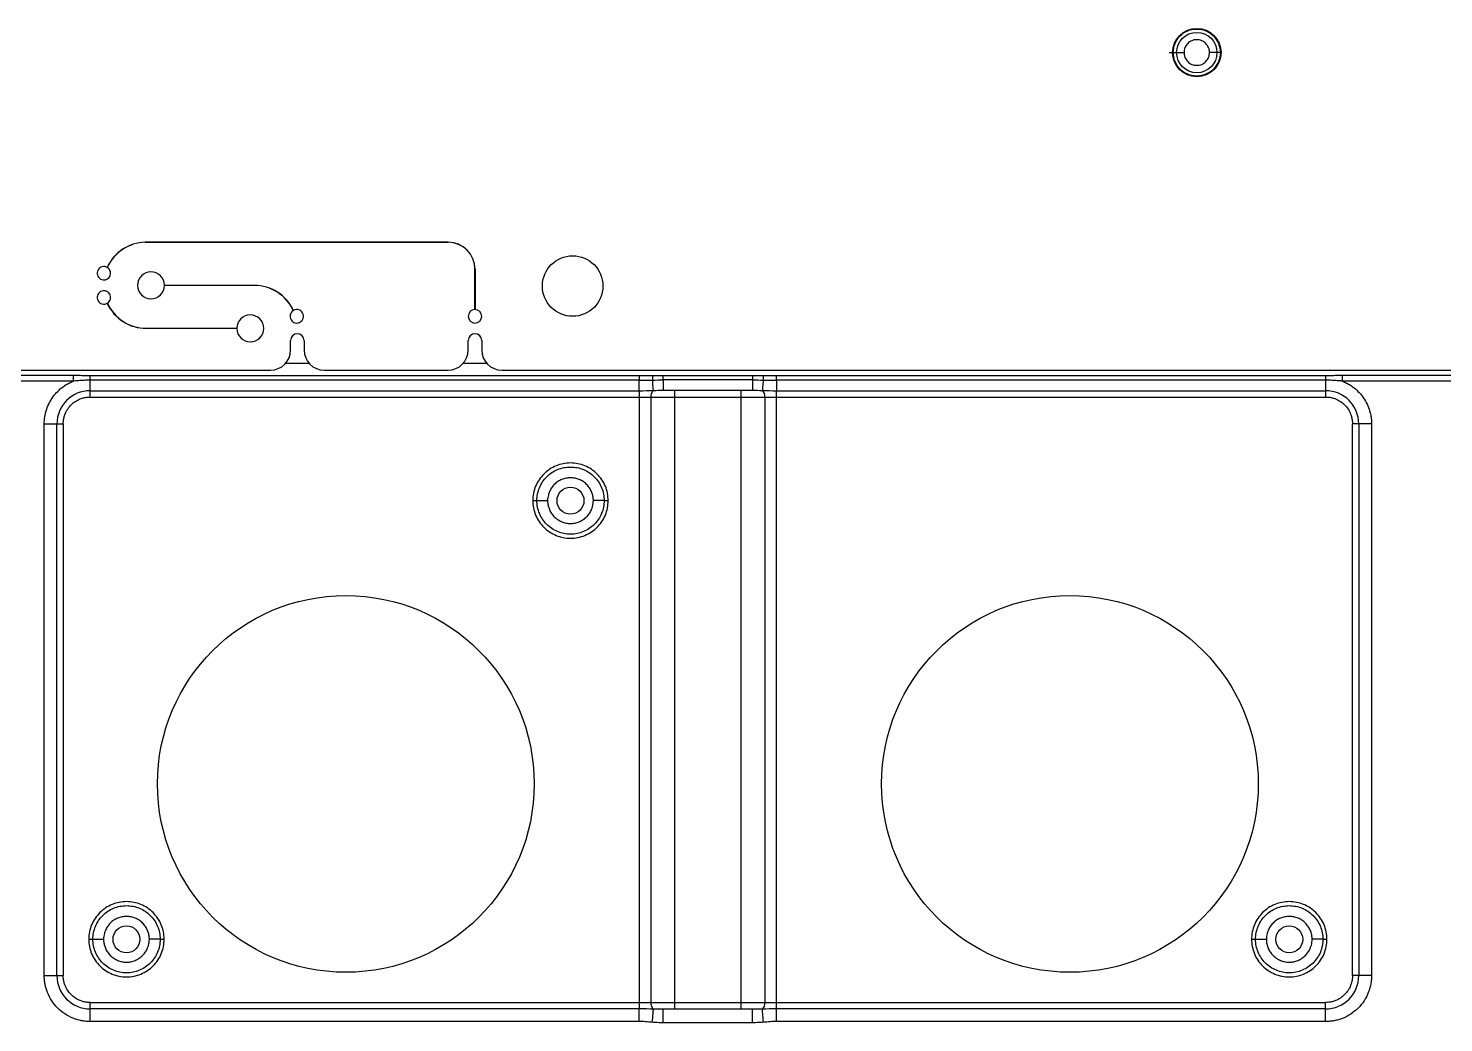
# Model space of a CAD drawing. Header units: millimetres. Extents: x -1 to 1576, y 30 to 633.
# Drawn here: x 686.3 to 791.5, y 334.9 to 408.8 of the extents above; entities that cross this region are included whole.
import ezdxf

# ---------------------------------------------------------------- set-up
doc = ezdxf.new("R2010")
doc.units = ezdxf.units.MM

msp = doc.modelspace()

# ---------------------------------------------------------------- linework, layer by layer
at = {"color": 7, "linetype": 'Continuous', "lineweight": 25}
for p, q in [((694.95, 392.86), (717.46, 392.86)), ((717.46, 392.85), (694.95, 392.85)), ((719.46, 387.85), (719.46, 390.85)), ((719.47, 390.85), (719.47, 387.85)), ((696.38, 389.66), (703.06, 389.66)), ((703.06, 389.65), (696.38, 389.65)), ((695.04, 386.46), (701.76, 386.46)), ((701.76, 386.45), (695.04, 386.45)), ((705.76, 384.85), (705.76, 385.55)), ((706.76, 385.55), (706.76, 384.85)), ((718.96, 384.85), (718.96, 385.55)), ((719.96, 385.55), (719.96, 384.85)), ((613.82, 383.35), (704.26, 383.35)), ((676.3, 382.97), (689.6, 382.97)), ((690.86, 382.96), (731.67, 382.96)), ((707.14, 383.85), (705.38, 383.85)), ((708.26, 383.35), (717.46, 383.35)), ((720.34, 383.85), (718.58, 383.85)), ((721.46, 383.35), (840.75, 383.35)), ((733.46, 382.95), (740.08, 382.95)), ((741.87, 382.96), (782.68, 382.96)), ((783.94, 382.97), (826.09, 382.97)), ((689.6, 382.53), (676.3, 382.53)), ((731.67, 382.6), (690.86, 382.6)), ((690.86, 381.35), (690.86, 382.6)), ((740.08, 382.62), (733.46, 382.62)), ((782.68, 382.6), (741.87, 382.6)), ((782.68, 382.6), (782.68, 381.35)), ((826.09, 382.53), (783.94, 382.53)), ((690.86, 381.82), (731.67, 381.82)), ((690.86, 381.35), (782.68, 381.35)), ((731.67, 381.82), (731.67, 335.88)), ((732.55, 336.35), (732.55, 381.35)), ((733.41, 381.85), (733.46, 381.86)), ((733.46, 381.85), (740.08, 381.85)), ((734.29, 381.85), (734.29, 335.85)), ((739.25, 335.85), (739.25, 381.85)), ((740.08, 381.86), (740.13, 381.85)), ((741, 381.35), (741, 336.35)), ((741.87, 381.82), (782.68, 381.82)), ((741.87, 335.88), (741.87, 381.82)), ((687.45, 338.35), (687.45, 379.35)), ((687.45, 379.35), (688.86, 379.35)), ((688.39, 338.35), (688.39, 379.35)), ((688.86, 379.35), (688.86, 338.35)), ((786.1, 379.35), (784.68, 379.35)), ((784.68, 338.35), (784.68, 379.35)), ((785.15, 379.35), (785.15, 338.35)), ((786.1, 379.35), (786.1, 338.35)), ((687.45, 338.35), (688.86, 338.35)), ((786.1, 338.35), (784.68, 338.35)), ((690.86, 334.94), (690.86, 336.35)), ((690.86, 336.35), (782.68, 336.35)), ((731.67, 335.88), (690.86, 335.88)), ((740.08, 335.85), (733.46, 335.85)), ((740.13, 335.85), (740.08, 335.85)), ((782.68, 335.88), (741.87, 335.88)), ((782.68, 334.94), (782.68, 336.35)), ((731.67, 334.94), (690.86, 334.94)), ((740.08, 334.85), (733.46, 334.85)), ((782.68, 334.94), (741.87, 334.94))]:
    msp.add_line(p, q, dxfattribs=at)
for centre, radius in [((773.11, 406.95), 1.8), ((726.72, 389.6), 2.25), ((709.86, 352.6), 14), ((763.68, 352.6), 14)]:
    msp.add_circle(centre, radius, dxfattribs=at)
at = {"color": 141}
for centre, radius in [((773.11, 406.95), 1.5), ((726.56, 373.65), 1), ((693.56, 341.05), 1), ((779.98, 341.05), 1)]:
    msp.add_circle(centre, radius, dxfattribs=at)
at = {"color": 7, "linetype": 'Continuous', "lineweight": 25}
for centre, radius, start, end in [((695.04, 389.65), 3.21, 91.5822, 155.3856), ((695.04, 389.65), 3.2, 91.5847, 155.403), ((717.46, 390.85), 2.01, 0, 90), ((717.46, 390.85), 2, 360, 90), ((691.88, 390.55), 0.5, 60.3991, 59.2477), ((695.38, 389.65), 1, 0.2862, 359.7133), ((691.88, 388.75), 0.5, 300.73, 299.5792), ((703.06, 386.45), 3.2, 24.6158, 89.9998), ((703.06, 386.45), 3.19, 24.5983, 89.9998), ((695.04, 389.65), 3.2, 204.6089, 269.9998), ((695.04, 389.65), 3.19, 204.5914, 269.9998), ((702.76, 386.45), 1, 180.286, 179.7136), ((706.22, 387.35), 0.5, 120.7513, 119.6), ((719.46, 387.35), 0.5, 90.573, 89.427), ((706.26, 385.55), 0.5, 0, 180), ((719.46, 385.55), 0.5, 0, 180), ((704.26, 384.85), 1.5, 270, 0), ((708.26, 384.85), 1.5, 180, 270), ((717.46, 384.85), 1.5, 270, 0), ((721.46, 384.85), 1.5, 180, 270), ((690.86, 379.35), 2.47, 90, 180), ((733.1, 381.43), 0.562, 132.435, 187.8232), ((740.44, 381.43), 0.562, 352.1767, 47.5651), ((782.68, 379.35), 2.47, 0, 90), ((690.86, 338.35), 2.47, 180, 270), ((782.68, 338.35), 2.47, 270, 360), ((733.1, 336.28), 0.562, 172.1767, 227.5651), ((740.44, 336.28), 0.562, 312.435, 7.8232)]:
    msp.add_arc(centre, radius, start, end, dxfattribs=at)
for points, knots in [([(771.36, 406.95), (771.36, 407.18), (771.4, 407.41), (771.58, 407.83), (771.71, 408.03), (772.03, 408.35), (772.22, 408.48), (772.65, 408.66), (772.88, 408.7), (773.34, 408.7), (773.56, 408.66), (773.99, 408.48), (774.18, 408.35), (774.51, 408.03), (774.63, 407.83), (774.81, 407.41), (774.86, 407.18), (774.86, 406.95)], [0, 0, 0, 0, 0.125, 0.125, 0.25, 0.25, 0.375, 0.375, 0.5, 0.5, 0.625, 0.625, 0.75, 0.75, 0.875, 0.875, 1, 1, 1, 1]), ([(774.06, 406.95), (774.06, 406.98), (774.05, 407.05), (774.04, 407.14), (774.02, 407.23), (773.97, 407.35), (773.9, 407.48), (773.78, 407.63), (773.64, 407.75), (773.42, 407.87), (773.11, 407.93), (772.79, 407.87), (772.57, 407.75), (772.43, 407.63), (772.31, 407.48), (772.22, 407.32), (772.17, 407.14), (772.16, 407.02), (772.16, 406.95)], [0, 0, 0, 0, 0.031457, 0.062629, 0.093823, 0.125343, 0.187791, 0.250424, 0.312875, 0.375501, 0.500073, 0.624645, 0.687092, 0.749724, 0.812175, 0.874803, 0.937354, 1, 1, 1, 1]), ([(771.06, 406.95), (771.13, 406.95), (771.21, 406.95), (771.32, 406.95), (771.36, 406.95), (771.36, 406.95)], [0, 0, 0, 0, 0.5, 0.5, 1, 1, 1, 1]), ([(771.06, 406.95), (771.13, 406.95), (771.21, 406.95), (771.32, 406.95), (771.36, 406.95), (771.36, 406.95)], [0, 0, 0, 0, 0.5, 0.5, 1, 1, 1, 1]), ([(771.36, 406.95), (771.36, 406.95), (771.44, 406.95), (771.74, 406.95), (771.95, 406.95), (772.16, 406.95)], [0, 0, 0, 0, 0.5, 0.5, 1, 1, 1, 1]), ([(774.86, 406.95), (774.86, 406.72), (774.81, 406.49), (774.63, 406.07), (774.51, 405.88), (774.18, 405.55), (773.99, 405.42), (773.56, 405.25), (773.34, 405.2), (772.88, 405.2), (772.65, 405.25), (772.22, 405.42), (772.03, 405.55), (771.71, 405.88), (771.58, 406.07), (771.4, 406.49), (771.36, 406.72), (771.36, 406.95)], [0, 0, 0, 0, 0.125, 0.125, 0.25, 0.25, 0.375, 0.375, 0.5, 0.5, 0.625, 0.625, 0.75, 0.75, 0.875, 0.875, 1, 1, 1, 1]), ([(772.16, 406.95), (772.16, 406.92), (772.16, 406.86), (772.17, 406.77), (772.2, 406.68), (772.24, 406.56), (772.31, 406.42), (772.43, 406.28), (772.57, 406.16), (772.79, 406.04), (773.11, 405.98), (773.42, 406.04), (773.64, 406.16), (773.78, 406.28), (773.9, 406.42), (773.99, 406.59), (774.05, 406.77), (774.05, 406.89), (774.06, 406.95)], [0, 0, 0, 0, 0.0314562, 0.0626278, 0.0938206, 0.12534, 0.1877857, 0.250416, 0.3128652, 0.3754916, 0.5000715, 0.6246489, 0.6870971, 0.7497292, 0.8121797, 0.8748058, 0.9373557, 1, 1, 1, 1]), ([(774.86, 406.95), (774.86, 406.95), (774.77, 406.95), (774.47, 406.95), (774.27, 406.95), (774.06, 406.95)], [0, 0, 0, 0, 0.5, 0.5, 1, 1, 1, 1]), ([(689.6, 382.97), (689.69, 382.97), (689.9, 382.97), (690.23, 382.96), (690.56, 382.96), (690.77, 382.96), (690.86, 382.96)], [0, 0, 0, 0, 0.200515, 0.50786, 0.778848, 1, 1, 1, 1]), ([(689.6, 382.97), (689.6, 382.93), (689.6, 382.86), (689.6, 382.71), (689.6, 382.62), (689.6, 382.53)], [0, 0, 0, 0, 0.5, 0.5, 1, 1, 1, 1]), ([(731.67, 382.96), (731.81, 382.96), (732.15, 382.96), (732.48, 382.96), (732.67, 382.96)], [0, 0, 0, 0, 0.420474, 1, 1, 1, 1]), ([(732.67, 382.96), (732.79, 382.96), (733.05, 382.95), (733.31, 382.95), (733.46, 382.95)], [0, 0, 0, 0, 0.452244, 1, 1, 1, 1]), ([(740.08, 382.95), (740.23, 382.95), (740.49, 382.95), (740.75, 382.96), (740.87, 382.96)], [0, 0, 0, 0, 0.548125, 1, 1, 1, 1]), ([(740.87, 382.96), (741.07, 382.96), (741.4, 382.96), (741.73, 382.96), (741.87, 382.96)], [0, 0, 0, 0, 0.580575, 1, 1, 1, 1]), ([(782.68, 382.96), (782.77, 382.96), (782.98, 382.96), (783.32, 382.96), (783.64, 382.97), (783.86, 382.97), (783.94, 382.97)], [0, 0, 0, 0, 0.221378, 0.492164, 0.7995, 1, 1, 1, 1]), ([(783.94, 382.53), (783.94, 382.62), (783.94, 382.71), (783.94, 382.86), (783.94, 382.93), (783.94, 382.97)], [0, 0, 0, 0, 0.5, 0.5, 1, 1, 1, 1]), ([(687.45, 379.35), (687.45, 379.41), (687.45, 379.52), (687.46, 379.68), (687.48, 379.85), (687.51, 380.01), (687.55, 380.17), (687.62, 380.45), (687.77, 380.83), (688.03, 381.28), (688.35, 381.69), (688.69, 382), (689.01, 382.23), (689.3, 382.4), (689.5, 382.48), (689.6, 382.53)], [0, 0, 0, 0, 0.040883, 0.08158, 0.122187, 0.162802, 0.203521, 0.244441, 0.372171, 0.500035, 0.627766, 0.75563, 0.837187, 0.918385, 1, 1, 1, 1]), ([(690.86, 382.6), (690.76, 382.6), (690.55, 382.6), (690.24, 382.58), (689.92, 382.56), (689.71, 382.54), (689.6, 382.53)], [0, 0, 0, 0, 0.245457, 0.492199, 0.742868, 1, 1, 1, 1]), ([(731.67, 381.82), (731.67, 381.88), (731.67, 381.99), (731.67, 382.26), (731.67, 382.42), (731.67, 382.6)], [0, 0, 0, 0, 0.5, 0.5, 1, 1, 1, 1]), ([(732.72, 381.84), (732.72, 381.88), (732.71, 381.97), (732.69, 382.24), (732.68, 382.42), (732.66, 382.61)], [0, 0, 0, 0, 0.5, 0.5, 1, 1, 1, 1]), ([(733.46, 382.62), (733.46, 382.4), (733.46, 382.21), (733.46, 381.93), (733.46, 381.85), (733.46, 381.85)], [0, 0, 0, 0, 0.5, 0.5, 1, 1, 1, 1]), ([(740.08, 382.62), (740.08, 382.4), (740.08, 382.21), (740.08, 381.93), (740.08, 381.85), (740.08, 381.85)], [0, 0, 0, 0, 0.5, 0.5, 1, 1, 1, 1]), ([(740.88, 382.61), (740.87, 382.42), (740.85, 382.24), (740.83, 381.97), (740.82, 381.88), (740.82, 381.84)], [0, 0, 0, 0, 0.5, 0.5, 1, 1, 1, 1]), ([(741.87, 382.6), (741.87, 382.42), (741.87, 382.26), (741.87, 381.99), (741.87, 381.88), (741.87, 381.82)], [0, 0, 0, 0, 0.5, 0.5, 1, 1, 1, 1]), ([(783.94, 382.53), (783.85, 382.54), (783.68, 382.56), (783.43, 382.57), (783.18, 382.59), (782.93, 382.6), (782.76, 382.6), (782.68, 382.6)], [0, 0, 0, 0, 0.206312, 0.408164, 0.606837, 0.80366, 1, 1, 1, 1]), ([(783.94, 382.53), (783.99, 382.51), (784.09, 382.46), (784.24, 382.39), (784.39, 382.31), (784.53, 382.23), (784.67, 382.13), (784.89, 381.96), (785.19, 381.69), (785.52, 381.28), (785.78, 380.83), (785.94, 380.4), (786.04, 380.01), (786.09, 379.68), (786.09, 379.46), (786.1, 379.35)], [0, 0, 0, 0, 0.040883, 0.08158, 0.122187, 0.162802, 0.203521, 0.244441, 0.372171, 0.500035, 0.627766, 0.75563, 0.837187, 0.918385, 1, 1, 1, 1]), ([(688.86, 379.35), (688.86, 379.4), (688.86, 379.48), (688.88, 379.6), (688.89, 379.73), (688.92, 379.85), (688.96, 379.97), (689.03, 380.18), (689.18, 380.46), (689.44, 380.78), (689.75, 381.04), (690.07, 381.2), (690.36, 381.3), (690.61, 381.34), (690.78, 381.35), (690.86, 381.35)], [0, 0, 0, 0, 0.040276, 0.080243, 0.120058, 0.159883, 0.199877, 0.240199, 0.370043, 0.500057, 0.629901, 0.759916, 0.840121, 0.919721, 1, 1, 1, 1]), ([(782.68, 381.35), (782.72, 381.35), (782.81, 381.35), (782.93, 381.34), (783.06, 381.32), (783.18, 381.29), (783.3, 381.26), (783.51, 381.18), (783.79, 381.04), (784.1, 380.78), (784.36, 380.46), (784.53, 380.14), (784.62, 379.85), (784.67, 379.6), (784.68, 379.44), (784.68, 379.35)], [0, 0, 0, 0, 0.0402761, 0.0802426, 0.1200582, 0.159883, 0.1998773, 0.2401994, 0.3700431, 0.5000574, 0.6299012, 0.7599156, 0.8401208, 0.919721, 1, 1, 1, 1]), ([(729.36, 373.65), (729.36, 374.02), (729.29, 374.39), (729.01, 375.06), (728.8, 375.37), (728.28, 375.89), (727.97, 376.1), (727.29, 376.38), (726.93, 376.45), (726.19, 376.45), (725.83, 376.38), (725.15, 376.1), (724.84, 375.89), (724.32, 375.37), (724.11, 375.06), (723.83, 374.39), (723.76, 374.02), (723.76, 373.65)], [0, 0, 0, 0, 0.125, 0.125, 0.25, 0.25, 0.375, 0.375, 0.5, 0.5, 0.625, 0.625, 0.75, 0.75, 0.875, 0.875, 1, 1, 1, 1]), ([(724.06, 373.65), (724.06, 373.98), (724.13, 374.31), (724.38, 374.91), (724.56, 375.19), (725.02, 375.65), (725.3, 375.84), (725.91, 376.09), (726.23, 376.15), (726.89, 376.15), (727.22, 376.09), (727.82, 375.84), (728.1, 375.65), (728.56, 375.19), (728.75, 374.91), (729, 374.31), (729.06, 373.98), (729.06, 373.65)], [0, 0, 0, 0, 0.125, 0.125, 0.25, 0.25, 0.375, 0.375, 0.5, 0.5, 0.625, 0.625, 0.75, 0.75, 0.875, 0.875, 1, 1, 1, 1]), ([(728.26, 373.65), (728.26, 373.7), (728.26, 373.79), (728.24, 373.92), (728.22, 374.05), (728.18, 374.18), (728.11, 374.37), (727.98, 374.6), (727.77, 374.86), (727.51, 375.08), (727.22, 375.23), (726.9, 375.33), (726.56, 375.36), (726.23, 375.33), (725.91, 375.23), (725.61, 375.08), (725.35, 374.86), (725.14, 374.6), (725, 374.34), (724.91, 374.09), (724.87, 373.88), (724.86, 373.73), (724.86, 373.65)], [0, 0, 0, 0, 0.025179, 0.05013, 0.075011, 0.099978, 0.125186, 0.187587, 0.250092, 0.312501, 0.375011, 0.437474, 0.50004, 0.562505, 0.625066, 0.687464, 0.749971, 0.812374, 0.874873, 0.916678, 0.958145, 1, 1, 1, 1]), ([(723.76, 373.65), (723.84, 373.65), (723.92, 373.65), (724.03, 373.65), (724.06, 373.65), (724.06, 373.65)], [0, 0, 0, 0, 0.5, 0.5, 1, 1, 1, 1]), ([(723.76, 373.65), (723.76, 373.29), (723.83, 372.92), (724.11, 372.24), (724.32, 371.93), (724.84, 371.41), (725.15, 371.21), (725.83, 370.93), (726.19, 370.85), (726.93, 370.85), (727.29, 370.93), (727.97, 371.21), (728.28, 371.41), (728.8, 371.93), (729.01, 372.24), (729.29, 372.92), (729.36, 373.29), (729.36, 373.65)], [0, 0, 0, 0, 0.125, 0.125, 0.25, 0.25, 0.375, 0.375, 0.5, 0.5, 0.625, 0.625, 0.75, 0.75, 0.875, 0.875, 1, 1, 1, 1]), ([(729.06, 373.65), (729.06, 373.33), (729, 373), (728.75, 372.39), (728.56, 372.12), (728.1, 371.65), (727.82, 371.47), (727.22, 371.22), (726.89, 371.15), (726.23, 371.15), (725.91, 371.22), (725.3, 371.47), (725.02, 371.65), (724.56, 372.12), (724.38, 372.39), (724.13, 373), (724.06, 373.33), (724.06, 373.65)], [0, 0, 0, 0, 0.125, 0.125, 0.25, 0.25, 0.375, 0.375, 0.5, 0.5, 0.625, 0.625, 0.75, 0.75, 0.875, 0.875, 1, 1, 1, 1]), ([(724.06, 373.65), (724.06, 373.65), (724.15, 373.65), (724.44, 373.65), (724.65, 373.65), (724.86, 373.65)], [0, 0, 0, 0, 0.5, 0.5, 1, 1, 1, 1]), ([(724.86, 373.65), (724.86, 373.61), (724.86, 373.52), (724.88, 373.39), (724.91, 373.26), (724.94, 373.13), (725.01, 372.94), (725.14, 372.7), (725.35, 372.44), (725.61, 372.23), (725.91, 372.07), (726.23, 371.97), (726.56, 371.94), (726.89, 371.97), (727.22, 372.07), (727.51, 372.23), (727.77, 372.44), (727.98, 372.7), (728.12, 372.97), (728.21, 373.21), (728.25, 373.43), (728.26, 373.58), (728.26, 373.65)], [0, 0, 0, 0, 0.025108, 0.050018, 0.074887, 0.09987, 0.125122, 0.187514, 0.250079, 0.312484, 0.374988, 0.437452, 0.500017, 0.562482, 0.625047, 0.687453, 0.749962, 0.812367, 0.874868, 0.916676, 0.958145, 1, 1, 1, 1]), ([(729.06, 373.65), (729.06, 373.65), (728.97, 373.65), (728.68, 373.65), (728.47, 373.65), (728.26, 373.65)], [0, 0, 0, 0, 0.5, 0.5, 1, 1, 1, 1]), ([(729.06, 373.65), (729.06, 373.65), (729.09, 373.65), (729.2, 373.65), (729.28, 373.65), (729.36, 373.65)], [0, 0, 0, 0, 0.5, 0.5, 1, 1, 1, 1]), ([(696.36, 341.05), (696.36, 341.42), (696.29, 341.79), (696.01, 342.46), (695.8, 342.77), (695.28, 343.29), (694.97, 343.5), (694.29, 343.78), (693.93, 343.85), (693.19, 343.85), (692.83, 343.78), (692.15, 343.5), (691.84, 343.29), (691.32, 342.77), (691.11, 342.46), (690.83, 341.79), (690.76, 341.42), (690.76, 341.05)], [0, 0, 0, 0, 0.125, 0.125, 0.25, 0.25, 0.375, 0.375, 0.5, 0.5, 0.625, 0.625, 0.75, 0.75, 0.875, 0.875, 1, 1, 1, 1]), ([(691.06, 341.05), (691.06, 341.38), (691.13, 341.71), (691.38, 342.31), (691.56, 342.59), (692.02, 343.05), (692.3, 343.24), (692.91, 343.49), (693.23, 343.55), (693.89, 343.55), (694.22, 343.49), (694.82, 343.24), (695.1, 343.05), (695.56, 342.59), (695.75, 342.31), (696, 341.71), (696.06, 341.38), (696.06, 341.05)], [0, 0, 0, 0, 0.125, 0.125, 0.25, 0.25, 0.375, 0.375, 0.5, 0.5, 0.625, 0.625, 0.75, 0.75, 0.875, 0.875, 1, 1, 1, 1]), ([(782.78, 341.05), (782.78, 341.42), (782.71, 341.79), (782.43, 342.46), (782.22, 342.77), (781.7, 343.29), (781.39, 343.5), (780.71, 343.78), (780.35, 343.85), (779.61, 343.85), (779.25, 343.78), (778.57, 343.5), (778.26, 343.29), (777.74, 342.77), (777.53, 342.46), (777.25, 341.79), (777.18, 341.42), (777.18, 341.05)], [0, 0, 0, 0, 0.125, 0.125, 0.25, 0.25, 0.375, 0.375, 0.5, 0.5, 0.625, 0.625, 0.75, 0.75, 0.875, 0.875, 1, 1, 1, 1]), ([(777.48, 341.05), (777.48, 341.38), (777.55, 341.71), (777.8, 342.31), (777.98, 342.59), (778.44, 343.05), (778.72, 343.24), (779.33, 343.49), (779.65, 343.55), (780.31, 343.55), (780.64, 343.49), (781.24, 343.24), (781.52, 343.05), (781.98, 342.59), (782.17, 342.31), (782.42, 341.71), (782.48, 341.38), (782.48, 341.05)], [0, 0, 0, 0, 0.125, 0.125, 0.25, 0.25, 0.375, 0.375, 0.5, 0.5, 0.625, 0.625, 0.75, 0.75, 0.875, 0.875, 1, 1, 1, 1]), ([(695.26, 341.05), (695.26, 341.1), (695.26, 341.19), (695.24, 341.32), (695.22, 341.45), (695.18, 341.58), (695.11, 341.77), (694.98, 342), (694.77, 342.26), (694.51, 342.48), (694.22, 342.63), (693.9, 342.73), (693.56, 342.76), (693.23, 342.73), (692.91, 342.63), (692.61, 342.48), (692.35, 342.26), (692.14, 342), (692, 341.74), (691.91, 341.49), (691.87, 341.28), (691.86, 341.13), (691.86, 341.05)], [0, 0, 0, 0, 0.025179, 0.05013, 0.075011, 0.099978, 0.125186, 0.187587, 0.250092, 0.312501, 0.37501, 0.437474, 0.50004, 0.562505, 0.625066, 0.687464, 0.749971, 0.812374, 0.874873, 0.916678, 0.958145, 1, 1, 1, 1]), ([(781.68, 341.05), (781.68, 341.1), (781.68, 341.19), (781.66, 341.32), (781.64, 341.45), (781.6, 341.58), (781.53, 341.77), (781.4, 342), (781.19, 342.26), (780.93, 342.48), (780.64, 342.63), (780.32, 342.73), (779.98, 342.76), (779.65, 342.73), (779.33, 342.63), (779.03, 342.48), (778.77, 342.26), (778.56, 342), (778.42, 341.74), (778.33, 341.49), (778.29, 341.28), (778.28, 341.13), (778.28, 341.05)], [0, 0, 0, 0, 0.025179, 0.05013, 0.075011, 0.099978, 0.125186, 0.187587, 0.250092, 0.312501, 0.375011, 0.437474, 0.50004, 0.562505, 0.625066, 0.687464, 0.749971, 0.812374, 0.874873, 0.916678, 0.958145, 1, 1, 1, 1]), ([(690.76, 341.05), (690.84, 341.05), (690.92, 341.05), (691.03, 341.05), (691.06, 341.05), (691.06, 341.05)], [0, 0, 0, 0, 0.5, 0.5, 1, 1, 1, 1]), ([(690.76, 341.05), (690.76, 340.69), (690.83, 340.32), (691.11, 339.64), (691.32, 339.33), (691.84, 338.81), (692.15, 338.61), (692.83, 338.33), (693.19, 338.25), (693.93, 338.25), (694.29, 338.33), (694.97, 338.61), (695.28, 338.81), (695.8, 339.33), (696.01, 339.64), (696.29, 340.32), (696.36, 340.69), (696.36, 341.05)], [0, 0, 0, 0, 0.125, 0.125, 0.25, 0.25, 0.375, 0.375, 0.5, 0.5, 0.625, 0.625, 0.75, 0.75, 0.875, 0.875, 1, 1, 1, 1]), ([(696.06, 341.05), (696.06, 340.73), (696, 340.4), (695.75, 339.79), (695.56, 339.52), (695.1, 339.05), (694.82, 338.87), (694.22, 338.62), (693.89, 338.55), (693.23, 338.55), (692.91, 338.62), (692.3, 338.87), (692.02, 339.05), (691.56, 339.52), (691.38, 339.79), (691.13, 340.4), (691.06, 340.73), (691.06, 341.05)], [0, 0, 0, 0, 0.125, 0.125, 0.25, 0.25, 0.375, 0.375, 0.5, 0.5, 0.625, 0.625, 0.75, 0.75, 0.875, 0.875, 1, 1, 1, 1]), ([(691.06, 341.05), (691.06, 341.05), (691.15, 341.05), (691.44, 341.05), (691.65, 341.05), (691.86, 341.05)], [0, 0, 0, 0, 0.5, 0.5, 1, 1, 1, 1]), ([(691.86, 341.05), (691.86, 341.01), (691.86, 340.92), (691.88, 340.79), (691.91, 340.66), (691.94, 340.53), (692.01, 340.34), (692.14, 340.1), (692.35, 339.84), (692.61, 339.63), (692.91, 339.47), (693.23, 339.37), (693.56, 339.34), (693.89, 339.37), (694.22, 339.47), (694.51, 339.63), (694.77, 339.84), (694.98, 340.1), (695.12, 340.37), (695.21, 340.61), (695.25, 340.83), (695.26, 340.98), (695.26, 341.05)], [0, 0, 0, 0, 0.025108, 0.050018, 0.074887, 0.09987, 0.125122, 0.187514, 0.250079, 0.312484, 0.374988, 0.437452, 0.500017, 0.562482, 0.625047, 0.687453, 0.749962, 0.812367, 0.874868, 0.916676, 0.958145, 1, 1, 1, 1]), ([(696.06, 341.05), (696.06, 341.05), (695.97, 341.05), (695.68, 341.05), (695.47, 341.05), (695.26, 341.05)], [0, 0, 0, 0, 0.5, 0.5, 1, 1, 1, 1]), ([(696.06, 341.05), (696.06, 341.05), (696.09, 341.05), (696.2, 341.05), (696.28, 341.05), (696.36, 341.05)], [0, 0, 0, 0, 0.5, 0.5, 1, 1, 1, 1]), ([(777.18, 341.05), (777.26, 341.05), (777.34, 341.05), (777.45, 341.05), (777.48, 341.05), (777.48, 341.05)], [0, 0, 0, 0, 0.5, 0.5, 1, 1, 1, 1]), ([(777.18, 341.05), (777.18, 340.69), (777.25, 340.32), (777.53, 339.64), (777.74, 339.33), (778.26, 338.81), (778.57, 338.61), (779.25, 338.33), (779.61, 338.25), (780.35, 338.25), (780.71, 338.33), (781.39, 338.61), (781.7, 338.81), (782.22, 339.33), (782.43, 339.64), (782.71, 340.32), (782.78, 340.69), (782.78, 341.05)], [0, 0, 0, 0, 0.125, 0.125, 0.25, 0.25, 0.375, 0.375, 0.5, 0.5, 0.625, 0.625, 0.75, 0.75, 0.875, 0.875, 1, 1, 1, 1]), ([(782.48, 341.05), (782.48, 340.73), (782.42, 340.4), (782.17, 339.79), (781.98, 339.52), (781.52, 339.05), (781.24, 338.87), (780.64, 338.62), (780.31, 338.55), (779.65, 338.55), (779.33, 338.62), (778.72, 338.87), (778.44, 339.05), (777.98, 339.52), (777.8, 339.79), (777.55, 340.4), (777.48, 340.73), (777.48, 341.05)], [0, 0, 0, 0, 0.125, 0.125, 0.25, 0.25, 0.375, 0.375, 0.5, 0.5, 0.625, 0.625, 0.75, 0.75, 0.875, 0.875, 1, 1, 1, 1]), ([(777.48, 341.05), (777.48, 341.05), (777.57, 341.05), (777.86, 341.05), (778.07, 341.05), (778.28, 341.05)], [0, 0, 0, 0, 0.5, 0.5, 1, 1, 1, 1]), ([(777.48, 341.05), (777.48, 341.05), (777.57, 341.05), (777.86, 341.05), (778.07, 341.05), (778.28, 341.05)], [0, 0, 0, 0, 0.5, 0.5, 1, 1, 1, 1]), ([(778.28, 341.05), (778.28, 341.01), (778.28, 340.92), (778.3, 340.79), (778.33, 340.66), (778.36, 340.53), (778.43, 340.34), (778.56, 340.1), (778.77, 339.84), (779.03, 339.63), (779.33, 339.47), (779.65, 339.37), (779.98, 339.34), (780.31, 339.37), (780.64, 339.47), (780.93, 339.63), (781.19, 339.84), (781.4, 340.1), (781.54, 340.37), (781.63, 340.61), (781.67, 340.83), (781.68, 340.98), (781.68, 341.05)], [0, 0, 0, 0, 0.025108, 0.050018, 0.074887, 0.09987, 0.125122, 0.187514, 0.250079, 0.312484, 0.374988, 0.437452, 0.500017, 0.562482, 0.625047, 0.687453, 0.749962, 0.812367, 0.874868, 0.916676, 0.958145, 1, 1, 1, 1]), ([(782.48, 341.05), (782.48, 341.05), (782.39, 341.05), (782.1, 341.05), (781.89, 341.05), (781.68, 341.05)], [0, 0, 0, 0, 0.5, 0.5, 1, 1, 1, 1]), ([(782.48, 341.05), (782.48, 341.05), (782.51, 341.05), (782.62, 341.05), (782.7, 341.05), (782.78, 341.05)], [0, 0, 0, 0, 0.5, 0.5, 1, 1, 1, 1]), ([(690.86, 334.94), (690.8, 334.94), (690.68, 334.94), (690.49, 334.96), (690.31, 334.98), (690.13, 335.02), (689.95, 335.06), (689.78, 335.11), (689.44, 335.24), (688.97, 335.48), (688.43, 335.92), (687.99, 336.46), (687.72, 336.98), (687.58, 337.4), (687.5, 337.71), (687.46, 338.03), (687.45, 338.25), (687.45, 338.35)], [0, 0, 0, 0, 0.034552, 0.068858, 0.103016, 0.137128, 0.171294, 0.205615, 0.240191, 0.37006, 0.500029, 0.629897, 0.759866, 0.820152, 0.879909, 0.939678, 1, 1, 1, 1]), ([(690.86, 336.35), (690.82, 336.35), (690.73, 336.36), (690.61, 336.37), (690.49, 336.39), (690.36, 336.41), (690.24, 336.45), (690.04, 336.52), (689.75, 336.67), (689.44, 336.93), (689.18, 337.25), (689.01, 337.57), (688.92, 337.85), (688.87, 338.1), (688.86, 338.27), (688.86, 338.35)], [0, 0, 0, 0, 0.0402761, 0.0802426, 0.1200582, 0.159883, 0.1998773, 0.2401994, 0.3700431, 0.5000574, 0.6299012, 0.7599156, 0.8401208, 0.919721, 1, 1, 1, 1]), ([(786.1, 338.35), (786.09, 338.29), (786.09, 338.17), (786.08, 337.98), (786.05, 337.8), (786.02, 337.62), (785.97, 337.45), (785.92, 337.27), (785.8, 336.94), (785.56, 336.46), (785.11, 335.92), (784.57, 335.48), (784.06, 335.21), (783.63, 335.07), (783.32, 334.99), (783, 334.95), (782.79, 334.94), (782.68, 334.94)], [0, 0, 0, 0, 0.034552, 0.068858, 0.103016, 0.137128, 0.171294, 0.205615, 0.240191, 0.37006, 0.500029, 0.629897, 0.759866, 0.820152, 0.879909, 0.939678, 1, 1, 1, 1]), ([(784.68, 338.35), (784.68, 338.31), (784.68, 338.23), (784.67, 338.1), (784.65, 337.98), (784.62, 337.86), (784.58, 337.74), (784.51, 337.53), (784.37, 337.25), (784.1, 336.93), (783.79, 336.67), (783.47, 336.5), (783.18, 336.41), (782.93, 336.36), (782.77, 336.36), (782.68, 336.35)], [0, 0, 0, 0, 0.040276, 0.080243, 0.120058, 0.159883, 0.199877, 0.240199, 0.370043, 0.500057, 0.629901, 0.759916, 0.840121, 0.919721, 1, 1, 1, 1]), ([(731.67, 334.94), (731.67, 335.14), (731.67, 335.35), (731.67, 335.68), (731.67, 335.81), (731.67, 335.88)], [0, 0, 0, 0, 0.5, 0.5, 1, 1, 1, 1]), ([(732.64, 334.88), (732.66, 335.11), (732.68, 335.34), (732.71, 335.7), (732.72, 335.82), (732.72, 335.86)], [0, 0, 0, 0, 0.5, 0.5, 1, 1, 1, 1]), ([(733.46, 334.85), (733.46, 334.98), (733.46, 335.11), (733.46, 335.36), (733.46, 335.47), (733.46, 335.65), (733.46, 335.73), (733.46, 335.83), (733.46, 335.85), (733.46, 335.85)], [0, 0, 0, 0, 0.25, 0.25, 0.5, 0.5, 0.75, 0.75, 1, 1, 1, 1]), ([(740.08, 334.85), (740.08, 335.11), (740.08, 335.38), (740.08, 335.75), (740.08, 335.85), (740.08, 335.85)], [0, 0, 0, 0, 0.5, 0.5, 1, 1, 1, 1]), ([(740.9, 334.88), (740.88, 335.11), (740.86, 335.34), (740.83, 335.7), (740.82, 335.82), (740.82, 335.86)], [0, 0, 0, 0, 0.5, 0.5, 1, 1, 1, 1]), ([(741.87, 334.94), (741.87, 335.14), (741.87, 335.35), (741.87, 335.68), (741.87, 335.81), (741.87, 335.88)], [0, 0, 0, 0, 0.5, 0.5, 1, 1, 1, 1]), ([(732.64, 334.88), (732.56, 334.89), (732.39, 334.9), (732.14, 334.92), (731.91, 334.94), (731.75, 334.94), (731.67, 334.94)], [0, 0, 0, 0, 0.26275, 0.514851, 0.767475, 1, 1, 1, 1]), ([(733.46, 334.85), (733.31, 334.85), (733.04, 334.85), (732.76, 334.87), (732.64, 334.88)], [0, 0, 0, 0, 0.5562129, 1, 1, 1, 1]), ([(740.9, 334.88), (740.84, 334.87), (740.72, 334.87), (740.53, 334.86), (740.31, 334.85), (740.16, 334.85), (740.08, 334.85)], [0, 0, 0, 0, 0.207871, 0.443757, 0.707773, 1, 1, 1, 1]), ([(741.87, 334.94), (741.79, 334.94), (741.64, 334.94), (741.4, 334.92), (741.15, 334.9), (740.98, 334.89), (740.9, 334.88)], [0, 0, 0, 0, 0.2323707, 0.4852888, 0.7374116, 1, 1, 1, 1])]:
    msp.add_open_spline(points, degree=3, knots=knots, dxfattribs=at)
for points in [[(690.86, 382.6), (690.86, 382.75), (690.86, 382.89), (690.86, 382.96)], [(731.67, 382.96), (731.67, 382.89), (731.67, 382.75), (731.67, 382.6)], [(732.67, 382.96), (732.67, 382.89), (732.66, 382.76), (732.66, 382.61)], [(733.46, 382.62), (733.46, 382.76), (733.46, 382.89), (733.46, 382.95)], [(740.08, 382.95), (740.08, 382.89), (740.08, 382.76), (740.08, 382.62)], [(740.87, 382.96), (740.88, 382.89), (740.88, 382.76), (740.88, 382.61)], [(741.87, 382.6), (741.87, 382.75), (741.87, 382.89), (741.87, 382.96)], [(782.68, 382.96), (782.68, 382.89), (782.68, 382.75), (782.68, 382.6)], [(731.67, 382.6), (732, 382.6), (732.32, 382.61), (732.66, 382.61)], [(732.66, 382.61), (732.93, 382.62), (733.2, 382.62), (733.46, 382.62)], [(740.08, 382.62), (740.35, 382.62), (740.61, 382.62), (740.88, 382.61)], [(740.88, 382.61), (741.22, 382.61), (741.55, 382.6), (741.87, 382.6)], [(731.67, 381.82), (732.04, 381.82), (732.4, 381.83), (732.72, 381.84)], [(732.72, 381.84), (732.96, 381.85), (733.2, 381.85), (733.46, 381.85)], [(740.08, 381.85), (740.34, 381.85), (740.58, 381.85), (740.82, 381.84)], [(740.82, 381.84), (741.14, 381.83), (741.51, 381.82), (741.87, 381.82)], [(732.72, 335.86), (732.4, 335.87), (732.04, 335.88), (731.67, 335.88)], [(733.46, 335.85), (733.2, 335.85), (732.96, 335.85), (732.72, 335.86)], [(740.82, 335.86), (740.58, 335.85), (740.34, 335.85), (740.08, 335.85)], [(741.87, 335.88), (741.51, 335.88), (741.14, 335.87), (740.82, 335.86)]]:
    msp.add_open_spline(points, degree=3, dxfattribs=at)

doc.saveas('drawing.dxf')
